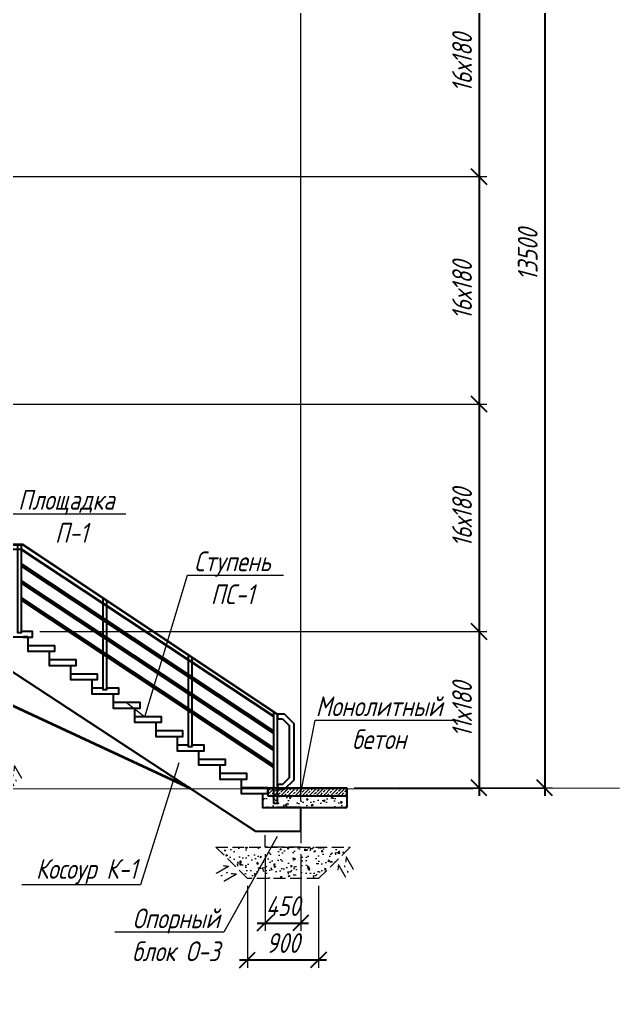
# Model space of a CAD drawing. Header units: millimetres. Extents: x 0 to 285450075, y -3000605 to 8125189010.
# Drawn here: x 7295021 to 7302616, y -653795 to -641376 of the extents above; entities that cross this region are included whole.
import ezdxf
from ezdxf import colors
from ezdxf.entities.mleader import LeaderData, LeaderLine
from ezdxf.math import Vec2, Vec3

# ---------------------------------------------------------------- set-up
doc = ezdxf.new("R2010")
doc.units = ezdxf.units.MM
doc.linetypes.add('DASHED', pattern=[7, 5, -2, 0])
for name, color, linetype, lineweight in [('02_Доп.основные', 255, 'Continuous', 25), ('04_Невидимые', 3, 'Continuous', 13), ('1-Бетон', 106, 'Continuous', 35), ('10_Текст', 255, 'Continuous', 25), ('osn linii', 4, 'Continuous', 40), ('ИС_Земля_Med', 32, 'Земля', 20), ('ИС_ЛС_Mid', 7, 'Continuous', 35), ('ИС_Мвн', 3, 'Continuous', 18), ('ИС_Основная', 7, 'Continuous', 35), ('ИС_РЗМ', 3, 'Continuous', 18)]:
    doc.layers.add(name, color=color, linetype=linetype, lineweight=lineweight)
doc.layers.add('ограждение', color=7, linetype='Continuous')
doc.styles.add('0', font='isocpeur.ttf', dxfattribs={"width": 0.8, "oblique": 15})
doc.styles.add('ISOCPEUR', font='isocpeur.ttf', dxfattribs={"width": 0.8, "oblique": 15, "height": 2.5})
doc.linetypes.add('Земля', pattern='A,5.9,[130,ltypeshp.shx,S=1.5,R=-30,X=0,Y=-1.3],1.5,[130,ltypeshp.shx,S=1.5,R=-30,X=0,Y=-1.3],1.5,[130,ltypeshp.shx,S=1.5,R=-30,X=0,Y=-1.3],0.1', length=9)
doc.dimstyles.new('М100мнв', dxfattribs={"dimscale": 100, "dimtxt": 2.5, "dimasz": 2, "dimexe": 1, "dimexo": 0.9, "dimgap": 0.9, "dimtad": 1, "dimdec": 0, "dimtxsty": '0', "dimblk": 'OBLIQUE', "dimcen": 2.5, "dimdle": 1, "dimclrd": 3, "dimclre": 3, "dimclrt": 256, "dimadec": 0, "dimazin": 0, "dimtfac": 1, "dimtdec": 0, "dimtmove": 1, "dimatfit": 3, "dimldrblk": 'OBLIQUE', "dimfxl": 1, "dimlwe": -1, "dimarcsym": 0})

# ---------------------------------------------------------------- blocks, each defined once
blk = doc.blocks.new('_None')
blk = doc.blocks.new('_OBLIQUE')
at = {"color": 0, "linetype": 'ByBlock', "lineweight": -2}
blk.add_line((0.5, 0.5), (-0.5, -0.5), dxfattribs=at)
blk = doc.blocks.new('*D1471')
at = {"layer": 'Defpoints', "color": 0, "transparency": 16777216}
for p in [(7297906, -652254), (7298806, -652254), (7298806, -653284)]:
    blk.add_point(p, dxfattribs=at)
at = {"layer": 'ИС_РЗМ', "color": 3, "transparency": 16777216}
for p, q in [((7297906, -652344), (7297906, -653384)), ((7298806, -652344), (7298806, -653384))]:
    blk.add_line(p, q, dxfattribs=at)
at = {"layer": 'ИС_РЗМ', "color": 3, "lineweight": -2, "transparency": 16777216}
blk.add_line((7297806, -653284), (7298906, -653284), dxfattribs=at)
at = {"layer": 'ИС_РЗМ', "color": 3, "lineweight": -2, "transparency": 16777216, "xscale": 200, "yscale": 200, "zscale": 200, "rotation": 180}
blk.add_blockref('_OBLIQUE', (7297906, -653284), dxfattribs=at)
at = {"layer": 'ИС_РЗМ', "color": 3, "lineweight": -2, "transparency": 16777216, "xscale": 200, "yscale": 200, "zscale": 200}
blk.add_blockref('_OBLIQUE', (7298806, -653284), dxfattribs=at)
at = {"layer": 'ИС_РЗМ', "transparency": 16777216, "insert": (7298356, -653069), "char_height": 250, "attachment_point": 5, "style": '0'}
blk.add_mtext('900', dxfattribs=at)
blk = doc.blocks.new('*D1472')
at = {"layer": 'Defpoints', "color": 0, "transparency": 16777216}
for p in [(7298131, -651854), (7298581, -651854), (7298581, -652816)]:
    blk.add_point(p, dxfattribs=at)
at = {"layer": 'ИС_РЗМ', "color": 3, "transparency": 16777216}
for p, q in [((7298131, -651944), (7298131, -652916)), ((7298581, -651944), (7298581, -652916))]:
    blk.add_line(p, q, dxfattribs=at)
at = {"layer": 'ИС_РЗМ', "color": 3, "lineweight": -2, "transparency": 16777216}
blk.add_line((7298031, -652816), (7298681, -652816), dxfattribs=at)
at = {"layer": 'ИС_РЗМ', "color": 3, "lineweight": -2, "transparency": 16777216, "xscale": 200, "yscale": 200, "zscale": 200, "rotation": 180}
blk.add_blockref('_OBLIQUE', (7298131, -652816), dxfattribs=at)
at = {"layer": 'ИС_РЗМ', "color": 3, "lineweight": -2, "transparency": 16777216, "xscale": 200, "yscale": 200, "zscale": 200}
blk.add_blockref('_OBLIQUE', (7298581, -652816), dxfattribs=at)
at = {"layer": 'ИС_РЗМ', "transparency": 16777216, "insert": (7298356, -652601), "char_height": 250, "attachment_point": 5, "style": '0'}
blk.add_mtext('450', dxfattribs=at)
blk = doc.blocks.new('*D1495')
at = {"layer": 'Defpoints', "color": 0, "transparency": 16777216}
for p in [(7272221, -634704), (7272221, -635604, 4135), (7298581, -651354, 4135)]:
    blk.add_point(p, dxfattribs=at)
at = {"layer": 'ИС_РЗМ', "color": 3, "transparency": 16777216}
for p, q in [((7272221, -635514), (7272221, -634604)), ((7298581, -651264), (7298581, -634604))]:
    blk.add_line(p, q, dxfattribs=at)
at = {"layer": 'ИС_РЗМ', "color": 3, "lineweight": -2, "transparency": 16777216}
blk.add_line((7298681, -634704), (7272121, -634704), dxfattribs=at)
at = {"layer": 'ИС_РЗМ', "color": 3, "lineweight": -2, "transparency": 16777216, "xscale": 200, "yscale": 200, "zscale": 200, "rotation": 180}
blk.add_blockref('_OBLIQUE', (7272221, -634704), dxfattribs=at)
at = {"layer": 'ИС_РЗМ', "color": 3, "lineweight": -2, "transparency": 16777216, "xscale": 200, "yscale": 200, "zscale": 200}
blk.add_blockref('_OBLIQUE', (7298581, -634704), dxfattribs=at)
at = {"layer": 'ИС_РЗМ', "transparency": 16777216, "insert": (7285401, -634489), "char_height": 250, "attachment_point": 5, "style": '0'}
blk.add_mtext('26360', dxfattribs=at)
blk = doc.blocks.new('*D1505')
at = {"layer": 'Defpoints', "color": 0, "transparency": 16777216}
for p in [(7298581, -635604), (7294191, -649194), (7298581, -651354)]:
    blk.add_point(p, dxfattribs=at)
at = {"layer": 'ИС_РЗМ', "color": 3, "transparency": 16777216}
for p, q in [((7294191, -649104), (7294191, -635504)), ((7298581, -651264), (7298581, -635504))]:
    blk.add_line(p, q, dxfattribs=at)
at = {"layer": 'ИС_РЗМ', "color": 3, "lineweight": -2, "transparency": 16777216}
blk.add_line((7294091, -635604), (7298681, -635604), dxfattribs=at)
at = {"layer": 'ИС_РЗМ', "color": 3, "lineweight": -2, "transparency": 16777216, "xscale": 200, "yscale": 200, "zscale": 200, "rotation": 180}
blk.add_blockref('_OBLIQUE', (7294191, -635604), dxfattribs=at)
at = {"layer": 'ИС_РЗМ', "color": 3, "lineweight": -2, "transparency": 16777216, "xscale": 200, "yscale": 200, "zscale": 200}
blk.add_blockref('_OBLIQUE', (7298581, -635604), dxfattribs=at)
at = {"layer": 'ИС_РЗМ', "transparency": 16777216, "insert": (7296386, -635389), "char_height": 250, "attachment_point": 5, "style": '0'}
blk.add_mtext('4390', dxfattribs=at)
blk = doc.blocks.new('*D1507')
at = {"layer": 'Defpoints', "color": 0, "transparency": 16777216}
for p in [(7300088, -637604, -4135), (7299166, -651104), (7301670, -651104)]:
    blk.add_point(p, dxfattribs=at)
at = {"layer": 'ИС_РЗМ', "color": 3, "transparency": 16777216}
for p, q in [((7300178, -637604), (7301770, -637604)), ((7299256, -651104), (7301770, -651104))]:
    blk.add_line(p, q, dxfattribs=at)
at = {"layer": 'ИС_РЗМ', "color": 3, "lineweight": -2, "transparency": 16777216}
blk.add_line((7301670, -637504), (7301670, -651204), dxfattribs=at)
at = {"layer": 'ИС_РЗМ', "color": 3, "lineweight": -2, "transparency": 16777216, "xscale": 200, "yscale": 200, "zscale": 200}
for p, rotation in [((7301670, -637604), 90), ((7301670, -651104), 270)]:
    blk.add_blockref('_OBLIQUE', p, dxfattribs=dict(at, rotation=rotation))
at = {"layer": 'ИС_РЗМ', "transparency": 16777216, "insert": (7301455, -644354), "char_height": 250, "attachment_point": 5, "rotation": 90, "style": '0'}
blk.add_mtext('13500', dxfattribs=at)
blk = doc.blocks.new('*D1508')
at = {"layer": 'Defpoints', "color": 0, "transparency": 16777216}
for p in [(7278716, -640484), (7284206, -643364), (7300839, -643364)]:
    blk.add_point(p, dxfattribs=at)
at = {"layer": 'ИС_РЗМ', "color": 3, "lineweight": -2, "transparency": 16777216}
blk.add_line((7300839, -640384), (7300839, -643464), dxfattribs=at)
at = {"layer": 'ИС_РЗМ', "color": 3, "transparency": 16777216}
for p, q in [((7278806, -640484), (7300939, -640484)), ((7284296, -643364), (7300939, -643364))]:
    blk.add_line(p, q, dxfattribs=at)
at = {"layer": 'ИС_РЗМ', "color": 3, "lineweight": -2, "transparency": 16777216, "xscale": 200, "yscale": 200, "zscale": 200}
for p, rotation in [((7300839, -640484), 90), ((7300839, -643364), 270)]:
    blk.add_blockref('_OBLIQUE', p, dxfattribs=dict(at, rotation=rotation))
at = {"layer": 'ИС_РЗМ', "transparency": 16777216, "insert": (7300624, -641924), "char_height": 250, "attachment_point": 5, "rotation": 90, "style": '0'}
blk.add_mtext('16х180', dxfattribs=at)
blk = doc.blocks.new('*D1509')
at = {"layer": 'Defpoints', "color": 0, "transparency": 16777216}
for p in [(7284206, -643364), (7289696, -646244), (7300839, -646244)]:
    blk.add_point(p, dxfattribs=at)
at = {"layer": 'ИС_РЗМ', "color": 3, "lineweight": -2, "transparency": 16777216}
blk.add_line((7300839, -643264), (7300839, -646344), dxfattribs=at)
at = {"layer": 'ИС_РЗМ', "color": 3, "transparency": 16777216}
for p, q in [((7284296, -643364), (7300939, -643364)), ((7289786, -646244), (7300939, -646244))]:
    blk.add_line(p, q, dxfattribs=at)
at = {"layer": 'ИС_РЗМ', "color": 3, "lineweight": -2, "transparency": 16777216, "xscale": 200, "yscale": 200, "zscale": 200}
for p, rotation in [((7300839, -643364), 90), ((7300839, -646244), 270)]:
    blk.add_blockref('_OBLIQUE', p, dxfattribs=dict(at, rotation=rotation))
at = {"layer": 'ИС_РЗМ', "transparency": 16777216, "insert": (7300624, -644804), "char_height": 250, "attachment_point": 5, "rotation": 90, "style": '0'}
blk.add_mtext('16х180', dxfattribs=at)
blk = doc.blocks.new('*D1510')
at = {"layer": 'Defpoints', "color": 0, "transparency": 16777216}
for p in [(7289696, -646244), (7295186, -649124), (7300839, -649124)]:
    blk.add_point(p, dxfattribs=at)
at = {"layer": 'ИС_РЗМ', "color": 3, "lineweight": -2, "transparency": 16777216}
blk.add_line((7300839, -646144), (7300839, -649224), dxfattribs=at)
at = {"layer": 'ИС_РЗМ', "color": 3, "transparency": 16777216}
for p, q in [((7289786, -646244), (7300939, -646244)), ((7295276, -649124), (7300939, -649124))]:
    blk.add_line(p, q, dxfattribs=at)
at = {"layer": 'ИС_РЗМ', "color": 3, "lineweight": -2, "transparency": 16777216, "xscale": 200, "yscale": 200, "zscale": 200}
for p, rotation in [((7300839, -646244), 90), ((7300839, -649124), 270)]:
    blk.add_blockref('_OBLIQUE', p, dxfattribs=dict(at, rotation=rotation))
at = {"layer": 'ИС_РЗМ', "transparency": 16777216, "insert": (7300624, -647684), "char_height": 250, "attachment_point": 5, "rotation": 90, "style": '0'}
blk.add_mtext('16х180', dxfattribs=at)
blk = doc.blocks.new('*D1511')
at = {"layer": 'Defpoints', "color": 0, "transparency": 16777216}
for p in [(7295186, -649124), (7299166, -651104), (7300839, -651104)]:
    blk.add_point(p, dxfattribs=at)
at = {"layer": 'ИС_РЗМ', "color": 3, "lineweight": -2, "transparency": 16777216}
blk.add_line((7300839, -649024), (7300839, -651204), dxfattribs=at)
at = {"layer": 'ИС_РЗМ', "color": 3, "transparency": 16777216}
for p, q in [((7295276, -649124), (7300939, -649124)), ((7299256, -651104), (7300939, -651104))]:
    blk.add_line(p, q, dxfattribs=at)
at = {"layer": 'ИС_РЗМ', "color": 3, "lineweight": -2, "transparency": 16777216, "xscale": 200, "yscale": 200, "zscale": 200}
for p, rotation in [((7300839, -649124), 90), ((7300839, -651104), 270)]:
    blk.add_blockref('_OBLIQUE', p, dxfattribs=dict(at, rotation=rotation))
at = {"layer": 'ИС_РЗМ', "transparency": 16777216, "insert": (7300624, -650114), "char_height": 250, "attachment_point": 5, "rotation": 90, "style": '0'}
blk.add_mtext('11х180', dxfattribs=at)

msp = doc.modelspace()

# ---------------------------------------------------------------- hatches: boundary and pattern name
at = {"layer": '04_Невидимые'}
h = msp.add_hatch(dxfattribs=at)
h.set_pattern_fill('ANSI33', color=256, scale=10, style=0)
h.set_pattern_definition([(45, (6384331.495, -1208775.07), (-44.9012806, 44.9012806), []), (45, (6384376.396, -1208775.07), (-44.9012806, 44.9012806), [31.75, -15.875])])
h.paths.add_polyline_path([(7299166.3833, -651104.0872), (7299166.3833, -651204.0341), (7298166.3833, -651204.0844), (7298166.3833, -651103.8833), (7299166.1823, -651103.8833), (7299166.3804, -651104.0815), (7299166.3804, -651104.0872)])
h = msp.add_hatch(dxfattribs=at)
h.set_pattern_fill('AR-CONC', color=256, scale=30, angle=180, style=0)
h.set_pattern_definition([(230, (-70951865.45, -805149.59), (-215.1780548, 18.8256405), [22.5, -247.5]), (175, (-70951865.45, -805149.59), (41.6254001, -225.6576401), [18, -198]), (280.45144446, (-70951883.39, -805148.02), (-173.552654, -206.8319973), [19.1220576, -210.3426336]), (226.1842, (-70951865.45, -805209.59), (-320.1723992, 49.6557842), [33.75, -371.25]), (276.6356355, (-70951892.14, -805205.45), (-280.3985837, -292.2355802), [28.6831026, -315.514128]), (171.184164, (-70951865.45, -805209.6), (-280.3985835, -292.2355801), [27, -297.0000003]), (201, (-70951895.45, -805194.59), (-179.07211564, 120.7856672), [22.5, -247.5]), (146, (-70951895.45, -805194.59), (-72.9945996, -217.5450135), [18, -198]), (251.45144474, (-70951910.38, -805184.52), (-252.066713, -96.75934584), [19.122057, -210.3426336]), (217.5, (-70951865.455, -805149.585), (-3.647956595, -99.86815615), [0, -195.6, 0, -201, 0, -198.75]), (187.5, (-70951865.45, -805149.59), (-78.92086123, -118.32351356), [0, -114.6, 0, -191.1, 0, -75.75]), (147.5, (-70951798.555, -805149.585), (-160.14673085, 6.76646152), [0, -75, 0, -234, 0, -310.5]), (137.5, (-70951768.55, -805149.59), (-174.9558508, -30.0314947), [0, -97.5, 0, -155.4, 0, -220.5])])
h.paths.add_polyline_path([(7298096.3833, -651354.0844), (7298096.3833, -651243.9337), (7298096.3833, -651204.0844), (7299166.3833, -651204.0844), (7299166.3833, -651354.0844)])
h = msp.add_hatch(dxfattribs=at)
h.set_pattern_fill('AR-CONC', color=256, scale=30, angle=180, style=0)
h.set_pattern_definition([(230, (-71013247.72, -804859.59), (-215.1780548, 18.8256405), [22.5, -247.5]), (175, (-71013247.72, -804859.59), (41.6254001, -225.6576401), [18, -198]), (280.45144446, (-71013265.65, -804858.02), (-173.552654, -206.8319973), [19.1220576, -210.3426336]), (226.1842, (-71013247.72, -804919.59), (-320.1723992, 49.6557842), [33.75, -371.25]), (276.6356355, (-71013274.4, -804915.45), (-280.3985837, -292.2355802), [28.6831026, -315.514128]), (171.184164, (-71013247.72, -804919.6), (-280.3985835, -292.2355801), [27, -297.0000003]), (201, (-71013277.72, -804904.59), (-179.07211564, 120.7856672), [22.5, -247.5]), (146, (-71013277.72, -804904.59), (-72.9945996, -217.5450135), [18, -198]), (251.45144474, (-71013292.65, -804894.52), (-252.066713, -96.75934584), [19.122057, -210.3426336]), (217.5, (-71013247.72, -804859.585), (-3.647956595, -99.86815615), [0, -195.6, 0, -201, 0, -198.75]), (187.5, (-71013247.72, -804859.59), (-78.92086123, -118.32351356), [0, -114.6, 0, -191.1, 0, -75.75]), (147.5, (-71013180.82, -804859.585), (-160.14673085, 6.76646152), [0, -75, 0, -234, 0, -310.5]), (137.5, (-71013150.82, -804859.59), (-174.9558508, -30.0314947), [0, -97.5, 0, -155.4, 0, -220.5])])
h.paths.add_polyline_path([(7299206.3833, -651853.8833), (7298806.3833, -652253.8833), (7297906.3833, -652253.8833), (7297506.3833, -651853.8833)])

# ---------------------------------------------------------------- linework, layer by layer
at = {"layer": '02_Доп.основные'}
for p, q in [((7295076.3833, -649193.8833), (7293876.3833, -649193.8833)), ((7298166.3833, -651103.8833), (7299166.3833, -651103.8833)), ((7298166.3833, -651203.8833), (7299166.3833, -651203.8833)), ((7298166.3833, -651353.8833), (7299166.3833, -651353.8833))]:
    msp.add_line(p, q, dxfattribs=at)
for points in [[(7295066.3833, -649193.8833), (7295186.3833, -649193.8833), (7295186.3833, -649123.8833), (7295046.3833, -649123.8833)], [(7295066.3833, -649193.8833), (7295186.3833, -649193.8833), (7295186.3833, -649123.8833), (7295046.3833, -649123.8833)], [(7294191.3833, -649193.8833), (7294191.3833, -649493.8833), (7294716.3833, -649493.8833), (7298006.3833, -651653.8833), (7298581.3833, -651653.8833), (7298581.3833, -651353.8833), (7298276.3833, -651353.8833)], [(7295076.3833, -649193.8833), (7295126.3833, -649193.8833), (7295126.3833, -649373.8833), (7295396.3833, -649373.8833), (7295396.3833, -649553.8833), (7295666.3833, -649553.8833), (7295666.3833, -649733.8833), (7295936.3833, -649733.8833), (7295936.3833, -649913.8833)], [(7296076.3833, -649843.8833), (7295936.3833, -649843.8833), (7295936.3833, -649913.8833), (7296136.3833, -649913.8833)], [(7296136.3833, -649913.8833), (7296276.3833, -649913.8833), (7296276.3833, -649843.8833), (7296126.3833, -649843.8833)], [(7296206.3833, -649913.8833), (7296206.3833, -650093.8833), (7296476.3833, -650093.8833), (7296476.3833, -650273.8833), (7296746.3833, -650273.8833), (7296746.3833, -650453.8833), (7297016.3833, -650453.8833), (7297016.3833, -650633.8833)], [(7297156.3833, -650563.8833), (7297016.3833, -650563.8833), (7297016.3833, -650633.8833), (7297216.3833, -650633.8833)], [(7297216.3833, -650633.8833), (7297356.3833, -650633.8833), (7297356.3833, -650563.8833), (7297206.3833, -650563.8833)], [(7297286.3833, -650633.8833), (7297286.3833, -650813.8833), (7297556.3833, -650813.8833), (7297556.3833, -650993.8833), (7297826.3833, -650993.8833), (7297826.3833, -651173.8833), (7298096.3833, -651173.8833), (7298096.3833, -651353.8833), (7298276.3833, -651353.8833)], [(7298166.3833, -651103.8833), (7298166.3833, -651203.8833)], [(7299166.3833, -651103.8833), (7299166.3833, -651203.8833)], [(7299166.3833, -651203.8833), (7299166.3833, -651353.8833)]]:
    msp.add_lwpolyline(points, dxfattribs=at)
for points in [[(7295126.3833, -649373.8833), (7295466.3833, -649373.8833), (7295466.3833, -649303.8833), (7295126.3833, -649303.8833)], [(7295396.3833, -649553.8833), (7295736.3833, -649553.8833), (7295736.3833, -649483.8833), (7295396.3833, -649483.8833)], [(7295666.3833, -649733.8833), (7296006.3833, -649733.8833), (7296006.3833, -649663.8833), (7295666.3833, -649663.8833)], [(7296206.3833, -650093.8833), (7296546.3833, -650093.8833), (7296546.3833, -650023.8833), (7296206.3833, -650023.8833)], [(7296476.3833, -650273.8833), (7296816.3833, -650273.8833), (7296816.3833, -650203.8833), (7296476.3833, -650203.8833)], [(7296746.3833, -650453.8833), (7297086.3833, -650453.8833), (7297086.3833, -650383.8833), (7296746.3833, -650383.8833)], [(7297286.3833, -650813.8833), (7297626.3833, -650813.8833), (7297626.3833, -650743.8833), (7297286.3833, -650743.8833)], [(7297556.3833, -650993.8833), (7297896.3833, -650993.8833), (7297896.3833, -650923.8833), (7297556.3833, -650923.8833)], [(7297826.3833, -651173.8833), (7298166.3833, -651173.8833), (7298166.3833, -651103.8833), (7297826.3833, -651103.8833)]]:
    msp.add_lwpolyline(points, close=True, dxfattribs=at)
at = {"layer": '04_Невидимые', "linetype": 'DASHED', "ltscale": 30}
for points in [[(7298131.3833, -651653.8833), (7298581.3833, -651653.8833), (7298581.3833, -651853.8833), (7298131.3833, -651853.8833)], [(7298806.3833, -652253.8833), (7297906.3833, -652253.8833), (7297506.3833, -651853.8833), (7299206.3833, -651853.8833)]]:
    msp.add_lwpolyline(points, close=True, dxfattribs=at)
at = {"layer": '1-Бетон', "color": 5}
for points in [[(7288404.5485, -645143.8834), (7289574.1728, -645143.8833), (7293894.5491, -648023.8833), (7295064.1735, -648023.8833), (7298286.3833, -650171.8361)], [(7295046.3833, -648083.8833), (7298236.3833, -650195.883)]]:
    msp.add_lwpolyline(points, dxfattribs=at)
at = {"layer": 'osn linii', "lineweight": -3}
msp.add_lwpolyline([(7298351.5293, -650231.7723), (7298436.3833, -650316.6263), (7298436.3833, -650976.9195), (7298351.5305, -651061.7723), (7298286.3833, -651061.7723), (7298286.3833, -651121.7723), (7298376.3833, -651121.7723), (7298496.3833, -651001.7723), (7298496.3833, -650291.7735), (7298376.3821, -650171.7723), (7298286.3833, -650171.7723), (7298286.3833, -650231.7723)], close=True, dxfattribs=at)
at = {"layer": 'ИС_Земля_Med', "ltscale": 0.8}
msp.add_lwpolyline([(7293950.1123, -651103.8833), (7294853.4187, -651110.284), (7299835.1449, -651117.2297), (7302615.8366, -651103.8833)], dxfattribs=at)
at = {"layer": 'ИС_ЛС_Mid', "color": 7}
msp.add_lwpolyline([(7295126.3833, -649193.8833), (7295076.3833, -649193.8833)], dxfattribs=at)
msp.add_lwpolyline([(7295126.3833, -649193.8833), (7295076.3833, -649193.8833)], dxfattribs=at)
at = {"layer": 'ИС_Основная', "color": 1}
msp.add_line((7297183.3489, -651113.5325), (7279945.6142, -643080.0468), dxfattribs=at)
at = {"layer": 'ограждение', "color": 4}
msp.add_line((7295046.3833, -648083.8833), (7293906.3833, -648083.8833), dxfattribs=at)
at = {"layer": 'ограждение', "color": 1}
for p, q in [((7295046.3833, -648266.8833), (7298236.3833, -650380.503)), ((7295046.3833, -648298.8833), (7298236.3833, -650412.503)), ((7295046.3833, -648481.8833), (7298236.3833, -650595.503)), ((7295046.3833, -648513.8833), (7298236.3833, -650627.503)), ((7295046.3833, -648696.8833), (7298236.3833, -650810.503)), ((7295046.3833, -648728.8833), (7298236.3833, -650842.503))]:
    msp.add_line(p, q, dxfattribs=at)
at = {"layer": 'ограждение'}
for points in [[(7295046.3833, -648023.8833), (7294996.3833, -648023.8833), (7294996.3833, -649138.8833), (7295046.3833, -649138.8833)], [(7296126.3839, -648731.8165), (7296076.3839, -648698.4832), (7296076.3839, -649858.9275), (7296126.3839, -649858.9275)], [(7297206.3839, -649451.8165), (7297156.3839, -649418.4832), (7297156.3839, -650578.9276), (7297206.3839, -650578.9276)], [(7298286.3833, -650171.7723), (7298236.3833, -650138.439), (7298236.3833, -651298.8834), (7298286.3833, -651298.8834)]]:
    msp.add_lwpolyline(points, close=True, dxfattribs=at)

# ---------------------------------------------------------------- texts
at = {"layer": '10_Текст', "style": 'ISOCPEUR', "oblique": 15, "width": 0.9}
for rotation, p in [(45, (7294914.8101, -651121.8604)), (45.000002, (7299116.1996, -652276.9998, 248.7689)), (314.999998, (7297468.9813, -652154.5455, -82.923))]:
    msp.add_text('1:1', height=187.5, rotation=rotation, dxfattribs=at).set_placement(p)

# ---------------------------------------------------------------- dimensions: what is measured, and where the dimension line sits
at = {"layer": 'ИС_РЗМ'}
for base, p1, p2, angle, picture, middle in [((7272221.3819, -634703.5236, -4135.3491), (7298581.3833, -651353.8833), (7272221.3819, -635603.892), 180, '*D1495', (7285401.3826, -634488.5236, -4135.3491)), ((7301670.0379, -651103.8833), (7300087.9642, -637603.8833, -4135.3491), (7299166.3833, -651103.8833), 90, '*D1507', (7301455.0379, -644353.8833))]:
    dim = msp.add_linear_dim(base=base, p1=p1, p2=p2, angle=angle, dimstyle='М100мнв', dxfattribs=at)
    dim.commit()
    dim.dimension.update_dxf_attribs({"geometry": picture, "text_midpoint": middle})
for base, p1, p2, picture, middle in [((7298581.3833, -635603.892), (7294191.3833, -649193.8833), (7298581.3833, -651353.8833), '*D1505', (7296386.3833, -635388.892)), ((7298806.3833, -653284.4585), (7297906.3293, -652253.8293), (7298806.3833, -652253.8833), '*D1471', (7298356.3563, -653069.4585))]:
    dim = msp.add_linear_dim(base=base, p1=p1, p2=p2, dimstyle='М100мнв', dxfattribs=at)
    dim.commit()
    dim.dimension.update_dxf_attribs({"geometry": picture, "text_midpoint": middle})
for base, p1, p2, text, picture, middle in [((7300838.828, -643363.8833), (7278716.3813, -640483.9275), (7284206.3819, -643363.8833), '16х180', '*D1508', (7300623.828, -641923.9054)), ((7300838.828, -646243.8833), (7284206.3819, -643363.8833), (7289696.3826, -646243.8833), '16х180', '*D1509', (7300623.828, -644803.8833)), ((7300838.828, -649123.8833), (7289696.3826, -646243.8833), (7295186.3833, -649123.8833), '16х180', '*D1510', (7300623.828, -647683.8833)), ((7300838.828, -651103.8833), (7295186.3833, -649123.8833), (7299166.3833, -651103.8833), '11х180', '*D1511', (7300623.828, -650113.8833))]:
    dim = msp.add_linear_dim(base=base, p1=p1, p2=p2, angle=90, text=text, dimstyle='М100мнв', dxfattribs=at)
    dim.commit()
    dim.dimension.update_dxf_attribs({"geometry": picture, "text_midpoint": middle})
dim = msp.add_linear_dim(base=(7298581.3293, -652815.7085), p1=(7298131.3293, -651853.8293), p2=(7298581.3293, -651853.8293), dimstyle='М100мнв', dxfattribs=at)
dim.commit()
dim.dimension.update_dxf_attribs({"geometry": '*D1472', "text_midpoint": (7298356.3293, -652815.7085), "dimtype": 160})

# ---------------------------------------------------------------- leaders
at = {"layer": 'ИС_Мвн'}
ml = msp.add_multileader_mtext('Standard', dxfattribs=at)
ml.set_content('Площадка\\P П-1', color=256, style='0')
ml.set_leader_properties(color=256, linetype='ByLayer', lineweight=-1)
ml.set_arrow_properties(name='NONE')
ml.build(insert=Vec2(0, 0))
ml.multileader.update_dxf_attribs({"text_left_attachment_type": 6, "text_right_attachment_type": 6, "dogleg_length": 0.36, "arrow_head_size": 300, "scale": 100})
ctx = ml.context
ctx.base_point, ctx.scale, ctx.char_height, ctx.arrow_head_size, ctx.landing_gap_size, ctx.plane_origin = Vec3(7294969.8821, -647632.2512), 100, 250, 300, 9, Vec3(7295862.3517, -648682.8691)
ctx.left_attachment, ctx.right_attachment, ctx.text_align_type = 6, 6, 1
notes = []
notes.append((ctx, [(0, (1, 1, 0), (7294933.8821, -647632.2512), (1, 0), 36, [(0, [(7294669.4882, -649172.7409)], 0, [])])]))
ctx.mtext.insert, ctx.mtext.alignment, ctx.mtext.flow_direction = Vec3(7295612.3758, -647332.2512), 2, 5
ml = msp.add_multileader_mtext('Standard', dxfattribs=at)
ml.set_content('Ступень \\PПС-1', color=256, style='0')
ml.set_leader_properties(color=256, linetype='ByLayer', lineweight=-1)
ml.set_arrow_properties(name='NONE')
ml.build(insert=Vec2(0, 0))
ml.multileader.update_dxf_attribs({"text_left_attachment_type": 6, "text_right_attachment_type": 6, "dogleg_length": 0.36, "arrow_head_size": 300, "scale": 100})
ctx = ml.context
ctx.base_point, ctx.scale, ctx.char_height, ctx.arrow_head_size, ctx.landing_gap_size, ctx.plane_origin = Vec3(7297183.0938, -648410.8456), 100, 250, 300, 9, Vec3(7297150.0638, -650232.7247)
ctx.left_attachment, ctx.right_attachment, ctx.text_align_type = 6, 6, 1
notes.append((ctx, [(0, (1, 1, 0), (7297147.0938, -648410.8456), (1, 0), 36, [(1, [(7296376.3833, -650023.8833), (7296607.6543, -650203.8833)], 0, [])])]))
ctx.mtext.insert, ctx.mtext.alignment, ctx.mtext.flow_direction = Vec3(7297715.5875, -648110.8456), 2, 5
ml = msp.add_multileader_mtext('Standard', dxfattribs=at)
ml.set_content('{\\C3;Монолитный\\Pбетон}', color=256, style='0')
ml.set_leader_properties(color=256, linetype='ByLayer', lineweight=-1)
ml.set_arrow_properties(name='NONE')
ml.build(insert=Vec2(0, 0))
ml.multileader.update_dxf_attribs({"text_left_attachment_type": 6, "text_right_attachment_type": 6, "dogleg_length": 0.36, "arrow_head_size": 300, "scale": 100})
ctx = ml.context
ctx.base_point, ctx.scale, ctx.char_height, ctx.arrow_head_size, ctx.landing_gap_size, ctx.plane_origin = Vec3(7298799.8332, -650246.2469), 100, 250, 300, 9, Vec3(7298105.1309, -655367.8394)
ctx.left_attachment, ctx.right_attachment, ctx.text_align_type = 6, 6, 1
notes.append((ctx, [(0, (1, 1, 0), (7298763.8332, -650246.2469), (1, 0), 36, [(0, [(7298582.2109, -651165.9565)], 0, [])])]))
ctx.mtext.insert, ctx.mtext.alignment, ctx.mtext.flow_direction = Vec3(7299572.3269, -649946.2469), 2, 5
ml = msp.add_multileader_mtext('Standard', dxfattribs=at)
ml.set_content('Косоур К-1', color=256, style='0')
ml.set_leader_properties(color=256, linetype='ByLayer', lineweight=-1)
ml.set_arrow_properties(name='NONE')
ml.build(insert=Vec2(0, 0))
ml.multileader.update_dxf_attribs({"text_left_attachment_type": 6, "text_right_attachment_type": 6, "dogleg_length": 0.36, "arrow_head_size": 300, "scale": 100})
ctx = ml.context
ctx.base_point, ctx.scale, ctx.char_height, ctx.arrow_head_size, ctx.landing_gap_size, ctx.plane_origin = Vec3(7295044.0371, -652331.048), 100, 250, 300, 9, Vec3(7298016.5675, -651470.0847)
ctx.left_attachment, ctx.right_attachment, ctx.text_align_type = 6, 6, 2
notes.append((ctx, [(1, (1, 1, 0), (7296552.0117, -652331.048), (-1, 0), 36, [(0, [(7297037.1837, -650786.6299)], 0, [])])]))
ctx.mtext.insert, ctx.mtext.alignment, ctx.mtext.flow_direction = Vec3(7296507.0117, -652006.048), 3, 5
ml = msp.add_multileader_mtext('Standard', dxfattribs=at)
ml.set_content('Опорный \\Pблок О-3', color=256, style='0')
ml.set_leader_properties(color=256, linetype='ByLayer', lineweight=-1)
ml.set_arrow_properties(name='NONE')
ml.build(insert=Vec2(0, 0))
ml.multileader.update_dxf_attribs({"text_left_attachment_type": 6, "text_right_attachment_type": 6, "dogleg_length": 0.36, "arrow_head_size": 300, "scale": 100})
ctx = ml.context
ctx.base_point, ctx.scale, ctx.char_height, ctx.arrow_head_size, ctx.landing_gap_size, ctx.plane_origin = Vec3(7296331.3855, -652932.2987, 4135.3491), 100, 250, 300, 9, Vec3(7297661.0152, -653628.2896, 4135.3491)
ctx.left_attachment, ctx.right_attachment, ctx.text_align_type = 6, 6, 2
notes.append((ctx, [(0, (1, 1, 0), (7297608.3601, -652932.2987, 4135.3491), (-1, 0), 45, [(0, [(7298280.9589, -651718.8662, 4135.3491)], 0, [])])]))
ctx.mtext.insert, ctx.mtext.alignment, ctx.mtext.flow_direction = Vec3(7297554.3601, -652632.2987, 4135.3491), 3, 5
for ctx, leaders in notes:
    for number, flags, end, landing, length, lines in leaders:
        leader = LeaderData()
        leader.index, (leader.has_last_leader_line, leader.has_dogleg_vector, leader.attachment_direction) = number, flags
        leader.last_leader_point, leader.dogleg_vector, leader.dogleg_length = Vec3(end), Vec3(landing), length
        for number, points, colour, breaks in lines:
            line = LeaderLine()
            line.index, line.vertices, line.color, line.breaks = number, Vec3.list(points), colors.encode_raw_color(colour), breaks
            leader.lines.append(line)
        ctx.leaders.append(leader)

doc.saveas('drawing.dxf')
